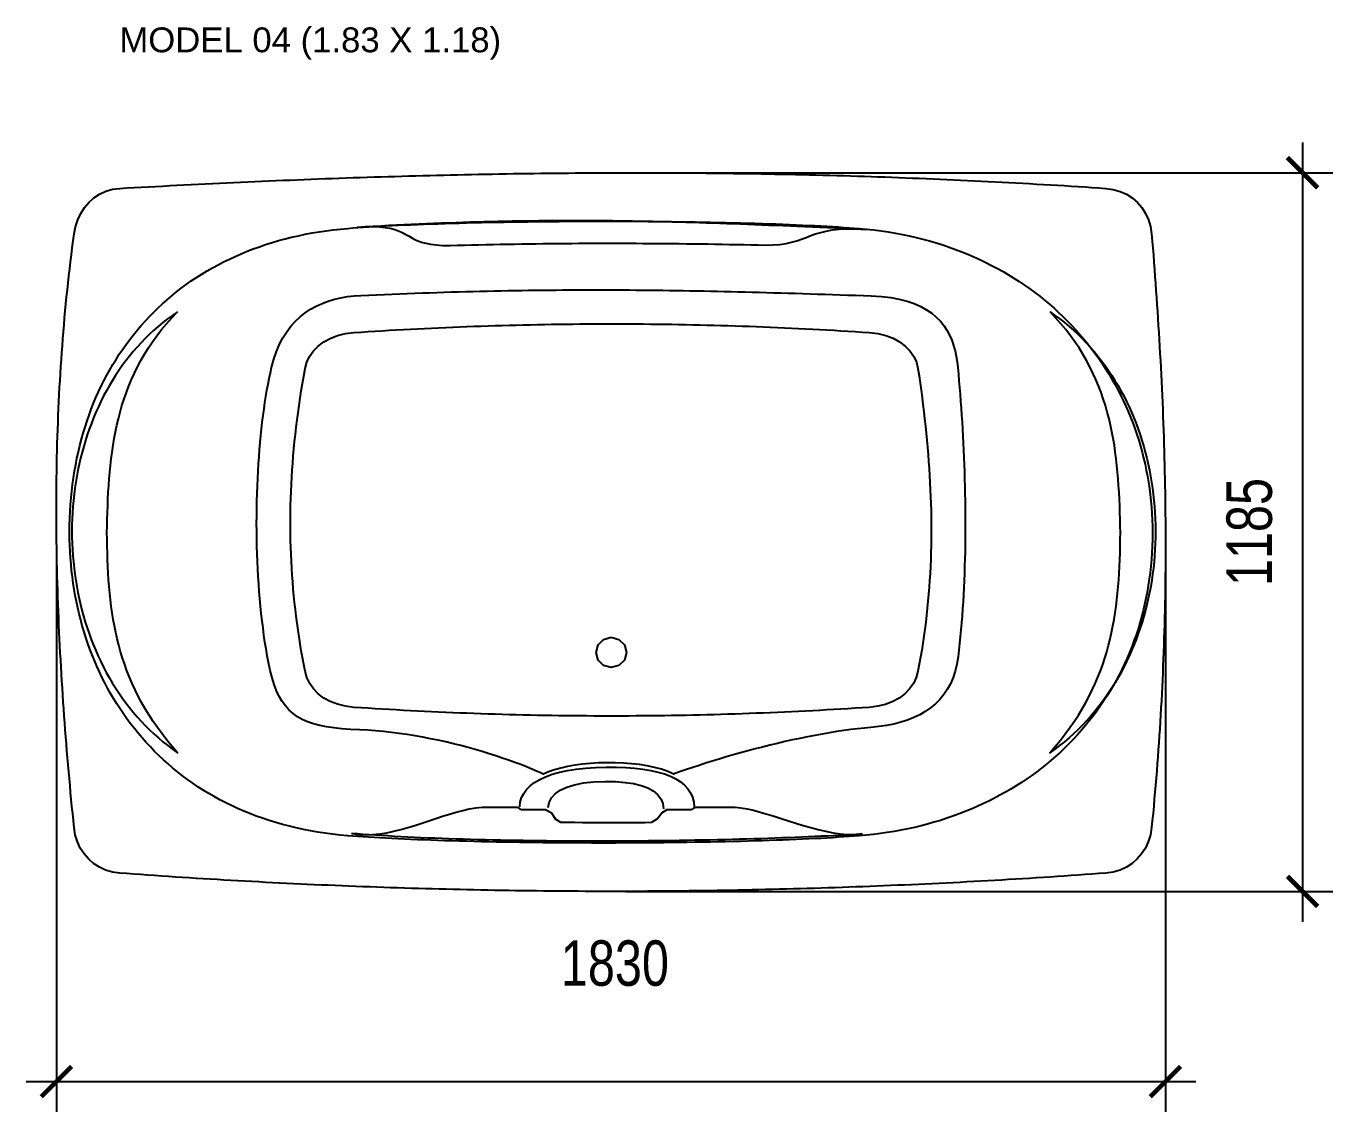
# Model space of a CAD drawing. Header units: millimetres. Extents: x 2134 to 13747, y 1479 to 10829.
# Drawn here: x 6599 to 8756, y 9019 to 10811 of the extents above; entities that cross this region are included whole.
import ezdxf
from ezdxf.enums import TextEntityAlignment as Align

# ---------------------------------------------------------------- set-up
doc = ezdxf.new("R2010")
doc.units = ezdxf.units.MM
doc.layers.add('dim', color=4, linetype='Continuous', lineweight=18)
doc.layers.add('dwgmodels.com', color=250, linetype='Continuous')
doc.layers.add('Text', color=3, linetype='Continuous', plot=False)
doc.styles.add('KOTE', font='romrust.shx', dxfattribs={"width": 0.8})
doc.styles.add('SN0', font='Arial')
doc.dimstyles.new('cad-block.com 50', dxfattribs={"dimscale": 50, "dimtxt": 1.5, "dimasz": 1, "dimexe": 1, "dimexo": 1, "dimgap": 1, "dimtad": 1, "dimdec": 0, "dimzin": 1, "dimdsep": 46, "dimtxsty": 'KOTE', "dimblk": 'ARCHTICK', "dimcen": 0, "dimdle": 1, "dimclrd": 4, "dimclre": 4, "dimclrt": 7, "dimadec": 0, "dimazin": 0, "dimtfac": 0.666667, "dimtdec": 0, "dimtix": 1, "dimtmove": 2, "dimatfit": 0, "dimfxl": 1, "dimtvp": 1, "dimtolj": 1, "dimarcsym": 0})

# ---------------------------------------------------------------- blocks, each defined once
blk = doc.blocks.new('Modelo 04')
at = {"color": 0}
for points in [[(-3.1806, 4.569), (-3.1341, 4.5716), (-3.0877, 4.5742), (-3.0413, 4.5768), (-2.9949, 4.5793), (-2.9486, 4.5818), (-2.9023, 4.5843), (-2.8561, 4.5867), (-2.8099, 4.5891), (-2.7637, 4.5915), (-2.7175, 4.5939), (-2.6714, 4.5962), (-2.6253, 4.5984), (-2.5793, 4.6007), (-2.5333, 4.6029), (-2.4873, 4.6051), (-2.4414, 4.6072), (-2.3955, 4.6093), (-2.3496, 4.6114), (-2.3038, 4.6135), (-2.2579, 4.6155), (-2.2122, 4.6175), (-2.1664, 4.6194), (-2.1207, 4.6213), (-2.075, 4.6232), (-2.0293, 4.625), (-1.9837, 4.6269), (-1.9381, 4.6286), (-1.8925, 4.6304), (-1.8469, 4.6321), (-1.8014, 4.6338), (-1.7559, 4.6354), (-1.7104, 4.637), (-1.665, 4.6386), (-1.6196, 4.6401), (-1.5742, 4.6416), (-1.5288, 4.643), (-1.4834, 4.6445), (-1.4381, 4.6459), (-1.3928, 4.6472), (-1.3475, 4.6485), (-1.3023, 4.6498), (-1.257, 4.6511), (-1.2118, 4.6523), (-1.1666, 4.6534), (-1.1215, 4.6546), (-1.0763, 4.6557), (-1.0312, 4.6567), (-0.9861, 4.6577), (-0.941, 4.6587), (-0.8959, 4.6597), (-0.8508, 4.6606), (-0.8058, 4.6615), (-0.7608, 4.6623), (-0.7158, 4.6631), (-0.6708, 4.6638), (-0.6258, 4.6646), (-0.5809, 4.6652), (-0.5359, 4.6659), (-0.491, 4.6665), (-0.4461, 4.6671), (-0.4012, 4.6676), (-0.3563, 4.6681), (-0.3115, 4.6685), (-0.2666, 4.6689), (-0.2218, 4.6693), (-0.1769, 4.6696), (-0.1321, 4.6699), (-0.0873, 4.6702), (-0.0425, 4.6704), (0.0023, 4.6706), (0.047, 4.6707), (0.0918, 4.6708), (0.1366, 4.6708), (0.1813, 4.6708), (0.2261, 4.6708), (0.2708, 4.6707), (0.3155, 4.6706), (0.3602, 4.6705), (0.4049, 4.6703), (0.4496, 4.67), (0.4943, 4.6697), (0.539, 4.6694), (0.5837, 4.6691), (0.6284, 4.6687), (0.6731, 4.6682), (0.7177, 4.6677), (0.7624, 4.6672), (0.8071, 4.6666), (0.8517, 4.666), (0.8964, 4.6653), (0.9411, 4.6646), (0.9857, 4.6639), (1.0304, 4.6631), (1.075, 4.6623), (1.1197, 4.6614), (1.1643, 4.6605), (1.209, 4.6595), (1.2536, 4.6585), (1.2983, 4.6575), (1.343, 4.6564), (1.3876, 4.6552), (1.4323, 4.6541), (1.477, 4.6528), (1.5216, 4.6516), (1.5663, 4.6502), (1.611, 4.6489), (1.6557, 4.6475), (1.7004, 4.646), (1.745, 4.6445), (1.7897, 4.643), (1.8345, 4.6414), (1.8792, 4.6398), (1.9239, 4.6381), (1.9686, 4.6364), (2.0134, 4.6346), (2.0581, 4.6328), (2.1029, 4.6309), (2.1476, 4.629), (2.1924, 4.6271), (2.2372, 4.6251), (2.282, 4.623), (2.3268, 4.6209), (2.3716, 4.6188), (2.4164, 4.6166), (2.4612, 4.6144), (2.5061, 4.6121), (2.551, 4.6097), (2.5958, 4.6074), (2.6407, 4.6049), (2.6856, 4.6025), (2.7305, 4.5999), (2.7755, 4.5974), (2.8204, 4.5948), (2.8654, 4.5921), (2.9104, 4.5894), (2.9554, 4.5866), (3.0004, 4.5838), (3.0454, 4.5809), (3.0905, 4.578), (3.1355, 4.5751), (3.1806, 4.572), (3.2257, 4.569), (3.2257, 4.569), (3.2733, 4.5624), (3.3179, 4.5495), (3.3592, 4.5308), (3.3969, 4.5067), (3.4304, 4.4776), (3.4594, 4.444), (3.4835, 4.4062), (3.5024, 4.3648), (3.5157, 4.3202), (3.5229, 4.2727), (3.5267, 4.2266), (3.5304, 4.1806), (3.5341, 4.1346), (3.5377, 4.0886), (3.5412, 4.0427), (3.5446, 3.9969), (3.548, 3.9511), (3.5513, 3.9053), (3.5545, 3.8596), (3.5576, 3.8139), (3.5606, 3.7683), (3.5636, 3.7227), (3.5665, 3.6771), (3.5693, 3.6316), (3.572, 3.5861), (3.5747, 3.5406), (3.5772, 3.4952), (3.5797, 3.4498), (3.5821, 3.4044), (3.5844, 3.3591), (3.5866, 3.3138), (3.5888, 3.2685), (3.5908, 3.2232), (3.5928, 3.178), (3.5947, 3.1328), (3.5965, 3.0876), (3.5982, 3.0424), (3.5998, 2.9973), (3.6013, 2.9521), (3.6027, 2.907), (3.6041, 2.8619), (3.6053, 2.8168), (3.6065, 2.7718), (3.6075, 2.7267), (3.6085, 2.6816), (3.6094, 2.6366), (3.6101, 2.5916), (3.6108, 2.5465), (3.6114, 2.5015), (3.6119, 2.4565), (3.6123, 2.4115), (3.6126, 2.3664), (3.6128, 2.3214), (3.6129, 2.2764), (3.6128, 2.2314), (3.6127, 2.1864), (3.6125, 2.1414), (3.6122, 2.0963), (3.6118, 2.0513), (3.6113, 2.0062), (3.6107, 1.9612), (3.6099, 1.9161), (3.6091, 1.8711), (3.6082, 1.826), (3.6071, 1.7809), (3.606, 1.7357), (3.6047, 1.6906), (3.6033, 1.6455), (3.6018, 1.6003), (3.6002, 1.5551), (3.5985, 1.5099), (3.5967, 1.4646), (3.5948, 1.4194), (3.5928, 1.3741), (3.5906, 1.3288), (3.5884, 1.2835), (3.586, 1.2381), (3.5835, 1.1927), (3.5809, 1.1473), (3.5782, 1.1018), (3.5753, 1.0563), (3.5724, 1.0108), (3.5693, 0.9652), (3.5661, 0.9196), (3.5628, 0.874), (3.5593, 0.8283), (3.5558, 0.7826), (3.5521, 0.7368), (3.5483, 0.691), (3.5444, 0.6451), (3.5403, 0.5992), (3.5362, 0.5533), (3.5319, 0.5073), (3.5274, 0.4613), (3.5229, 0.4152), (3.5229, 0.4152), (3.515, 0.3678), (3.5014, 0.3232), (3.4823, 0.2819), (3.4582, 0.2443), (3.4293, 0.2107), (3.3961, 0.1817), (3.3587, 0.1576), (3.3176, 0.1388), (3.2732, 0.1258), (3.2257, 0.1189), (3.1806, 0.1156), (3.1355, 0.1123), (3.0904, 0.1091), (3.0453, 0.1059), (3.0001, 0.1027), (2.955, 0.0996), (2.9099, 0.0966), (2.8648, 0.0936), (2.8197, 0.0907), (2.7746, 0.0878), (2.7295, 0.0849), (2.6843, 0.0821), (2.6392, 0.0793), (2.5941, 0.0766), (2.549, 0.074), (2.5039, 0.0713), (2.4588, 0.0688), (2.4137, 0.0662), (2.3685, 0.0638), (2.3234, 0.0613), (2.2783, 0.059), (2.2332, 0.0566), (2.1881, 0.0543), (2.143, 0.0521), (2.0978, 0.0499), (2.0527, 0.0478), (2.0076, 0.0457), (1.9625, 0.0436), (1.9174, 0.0416), (1.8723, 0.0396), (1.8272, 0.0377), (1.782, 0.0359), (1.7369, 0.034), (1.6918, 0.0323), (1.6467, 0.0306), (1.6016, 0.0289), (1.5565, 0.0273), (1.5114, 0.0257), (1.4662, 0.0241), (1.4211, 0.0227), (1.376, 0.0212), (1.3309, 0.0198), (1.2858, 0.0185), (1.2407, 0.0172), (1.1955, 0.0159), (1.1504, 0.0147), (1.1053, 0.0136), (1.0602, 0.0125), (1.0151, 0.0114), (0.97, 0.0104), (0.9249, 0.0094), (0.8797, 0.0085), (0.8346, 0.0076), (0.7895, 0.0068), (0.7444, 0.006), (0.6993, 0.0053), (0.6542, 0.0046), (0.6091, 0.004), (0.5639, 0.0034), (0.5188, 0.0028), (0.4737, 0.0023), (0.4286, 0.0019), (0.3835, 0.0015), (0.3384, 0.0011), (0.2932, 0.0008), (0.2481, 0.0006), (0.203, 0.0004), (0.1579, 0.0002), (0.1128, 0.0001), (0.0677, 0), (0.0226, 0), (-0.0226, 0), (-0.0677, 0.0001), (-0.1128, 0.0002), (-0.1579, 0.0004), (-0.203, 0.0006), (-0.2481, 0.0008), (-0.2932, 0.0011), (-0.3384, 0.0015), (-0.3835, 0.0019), (-0.4286, 0.0023), (-0.4737, 0.0028), (-0.5188, 0.0034), (-0.5639, 0.004), (-0.6091, 0.0046), (-0.6542, 0.0053), (-0.6993, 0.006), (-0.7444, 0.0068), (-0.7895, 0.0076), (-0.8346, 0.0085), (-0.8797, 0.0094), (-0.9249, 0.0104), (-0.97, 0.0114), (-1.0151, 0.0125), (-1.0602, 0.0136), (-1.1053, 0.0147), (-1.1504, 0.0159), (-1.1955, 0.0172), (-1.2407, 0.0185), (-1.2858, 0.0198), (-1.3309, 0.0212), (-1.376, 0.0227), (-1.4211, 0.0241), (-1.4662, 0.0257), (-1.5114, 0.0273), (-1.5565, 0.0289), (-1.6016, 0.0306), (-1.6467, 0.0323), (-1.6918, 0.034), (-1.7369, 0.0359), (-1.782, 0.0377), (-1.8272, 0.0396), (-1.8723, 0.0416), (-1.9174, 0.0436), (-1.9625, 0.0457), (-2.0076, 0.0478), (-2.0527, 0.0499), (-2.0978, 0.0521), (-2.143, 0.0543), (-2.1881, 0.0566), (-2.2332, 0.059), (-2.2783, 0.0613), (-2.3234, 0.0638), (-2.3685, 0.0662), (-2.4137, 0.0688), (-2.4588, 0.0713), (-2.5039, 0.074), (-2.549, 0.0766), (-2.5941, 0.0793), (-2.6392, 0.0821), (-2.6843, 0.0849), (-2.7295, 0.0878), (-2.7746, 0.0907), (-2.8197, 0.0936), (-2.8648, 0.0966), (-2.9099, 0.0996), (-2.955, 0.1027), (-3.0001, 0.1059), (-3.0453, 0.1091), (-3.0904, 0.1123), (-3.1355, 0.1156), (-3.1806, 0.1189), (-3.1806, 0.1189), (-3.2281, 0.1258), (-3.2725, 0.1388), (-3.3135, 0.1576), (-3.3509, 0.1817), (-3.3841, 0.2108), (-3.413, 0.2443), (-3.4371, 0.2819), (-3.4562, 0.3232), (-3.4698, 0.3678), (-3.4778, 0.4152), (-3.4823, 0.4606), (-3.4868, 0.5059), (-3.4913, 0.5513), (-3.4956, 0.5967), (-3.4999, 0.6421), (-3.5041, 0.6875), (-3.5082, 0.7329), (-3.5122, 0.7782), (-3.5162, 0.8236), (-3.52, 0.869), (-3.5238, 0.9144), (-3.5275, 0.9598), (-3.5311, 1.0051), (-3.5346, 1.0505), (-3.5381, 1.0959), (-3.5414, 1.1413), (-3.5446, 1.1867), (-3.5478, 1.2321), (-3.5508, 1.2774), (-3.5538, 1.3228), (-3.5567, 1.3682), (-3.5594, 1.4136), (-3.5621, 1.459), (-3.5646, 1.5044), (-3.5671, 1.5497), (-3.5694, 1.5951), (-3.5717, 1.6405), (-3.5738, 1.6859), (-3.5759, 1.7313), (-3.5778, 1.7767), (-3.5796, 1.822), (-3.5813, 1.8674), (-3.5829, 1.9128), (-3.5843, 1.9582), (-3.5857, 2.0036), (-3.5869, 2.049), (-3.5881, 2.0943), (-3.5891, 2.1397), (-3.5899, 2.1851), (-3.5907, 2.2305), (-3.5913, 2.2759), (-3.5918, 2.3212), (-3.5922, 2.3666), (-3.5925, 2.412), (-3.5926, 2.4574), (-3.5926, 2.5028), (-3.5925, 2.5482), (-3.5922, 2.5935), (-3.5918, 2.6389), (-3.5913, 2.6843), (-3.5906, 2.7297), (-3.5898, 2.7751), (-3.5889, 2.8205), (-3.5878, 2.8658), (-3.5866, 2.9112), (-3.5852, 2.9566), (-3.5837, 3.002), (-3.582, 3.0474), (-3.5802, 3.0928), (-3.5783, 3.1381), (-3.5762, 3.1835), (-3.5739, 3.2289), (-3.5715, 3.2743), (-3.569, 3.3197), (-3.5662, 3.365), (-3.5634, 3.4104), (-3.5604, 3.4558), (-3.5572, 3.5012), (-3.5538, 3.5466), (-3.5503, 3.592), (-3.5467, 3.6373), (-3.5429, 3.6827), (-3.5389, 3.7281), (-3.5347, 3.7735), (-3.5304, 3.8189), (-3.5259, 3.8643), (-3.5213, 3.9096), (-3.5164, 3.955), (-3.5114, 4.0004), (-3.5063, 4.0458), (-3.5009, 4.0912), (-3.4954, 4.1366), (-3.4897, 4.1819), (-3.4838, 4.2273), (-3.4778, 4.2727), (-3.4778, 4.2727), (-3.4685, 4.32), (-3.4541, 4.3647), (-3.4348, 4.4062), (-3.4107, 4.4441), (-3.3822, 4.478), (-3.3494, 4.5072), (-3.3126, 4.5314), (-3.2721, 4.5501), (-3.228, 4.5628), (-3.1806, 4.569)], [(-1.6988, 4.309), (-1.6666, 4.3116), (-1.6333, 4.314), (-1.599, 4.3164), (-1.5636, 4.3188), (-1.5272, 4.321), (-1.4897, 4.3232), (-1.4514, 4.3253), (-1.4121, 4.3273), (-1.3719, 4.3293), (-1.3309, 4.3312), (-1.289, 4.333), (-1.2464, 4.3348), (-1.2029, 4.3365), (-1.1588, 4.3381), (-1.1139, 4.3396), (-1.0684, 4.3411), (-1.0222, 4.3425), (-0.9754, 4.3438), (-0.928, 4.3451), (-0.8801, 4.3463), (-0.8316, 4.3474), (-0.7827, 4.3484), (-0.7334, 4.3494), (-0.6836, 4.3503), (-0.6334, 4.3511), (-0.5828, 4.3519), (-0.532, 4.3526), (-0.4808, 4.3532), (-0.4293, 4.3538), (-0.3777, 4.3542), (-0.3258, 4.3546), (-0.2737, 4.355), (-0.2216, 4.3552), (-0.1693, 4.3554), (-0.1169, 4.3556), (-0.0645, 4.3556), (-0.012, 4.3556), (0.0404, 4.3555), (0.0928, 4.3554), (0.1451, 4.3551), (0.1973, 4.3549), (0.2493, 4.3545), (0.3012, 4.354), (0.3529, 4.3535), (0.4043, 4.353), (0.4555, 4.3523), (0.5064, 4.3516), (0.5569, 4.3508), (0.6071, 4.3499), (0.6569, 4.349), (0.7063, 4.348), (0.7552, 4.347), (0.8036, 4.3458), (0.8515, 4.3446), (0.8989, 4.3433), (0.9457, 4.342), (0.9919, 4.3406), (1.0374, 4.3391), (1.0823, 4.3375), (1.1265, 4.3359), (1.1699, 4.3342), (1.2125, 4.3324), (1.2544, 4.3306), (1.2954, 4.3287), (1.3356, 4.3267), (1.3749, 4.3246), (1.4133, 4.3225), (1.4507, 4.3203), (1.4871, 4.3181), (1.5225, 4.3157), (1.5569, 4.3133), (1.5901, 4.3109), (1.6223, 4.3083), (1.6223, 4.3083), (1.6705, 4.304), (1.7182, 4.2987), (1.7653, 4.2926), (1.8119, 4.2857), (1.858, 4.278), (1.9036, 4.2694), (1.9486, 4.26), (1.9931, 4.2498), (2.0371, 4.2388), (2.0805, 4.227), (2.1234, 4.2145), (2.1657, 4.2011), (2.2075, 4.1871), (2.2486, 4.1723), (2.2893, 4.1567), (2.3293, 4.1404), (2.3688, 4.1235), (2.4077, 4.1058), (2.446, 4.0874), (2.4837, 4.0683), (2.5209, 4.0486), (2.5574, 4.0281), (2.5933, 4.0071), (2.6287, 3.9854), (2.6634, 3.963), (2.6975, 3.94), (2.731, 3.9164), (2.7638, 3.8922), (2.7961, 3.8674), (2.8277, 3.842), (2.8587, 3.8161), (2.889, 3.7895), (2.9187, 3.7624), (2.9477, 3.7348), (2.9761, 3.7066), (3.0038, 3.6779), (3.0309, 3.6487), (3.0573, 3.6189), (3.083, 3.5887), (3.1081, 3.558), (3.1325, 3.5267), (3.1562, 3.4951), (3.1792, 3.4629), (3.2015, 3.4303), (3.2231, 3.3973), (3.244, 3.3638), (3.2642, 3.3299), (3.2838, 3.2956), (3.3026, 3.2609), (3.3206, 3.2258), (3.338, 3.1903), (3.3546, 3.1545), (3.3705, 3.1183), (3.3857, 3.0817), (3.4001, 3.0448), (3.4138, 3.0075), (3.4268, 2.97), (3.439, 2.9321), (3.4504, 2.8939), (3.4611, 2.8554), (3.471, 2.8167), (3.4801, 2.7776), (3.4885, 2.7383), (3.4961, 2.6987), (3.5029, 2.6589), (3.5089, 2.6189), (3.5142, 2.5786), (3.5186, 2.5381), (3.5223, 2.4974), (3.5251, 2.4565), (3.5271, 2.4154), (3.5284, 2.3742), (3.5288, 2.3327), (3.5288, 2.3327), (3.5283, 2.2883), (3.527, 2.2443), (3.5249, 2.2005), (3.5219, 2.1572), (3.518, 2.1141), (3.5133, 2.0715), (3.5078, 2.0292), (3.5015, 1.9872), (3.4943, 1.9457), (3.4863, 1.9045), (3.4775, 1.8637), (3.468, 1.8233), (3.4576, 1.7833), (3.4464, 1.7437), (3.4345, 1.7046), (3.4217, 1.6658), (3.4083, 1.6275), (3.394, 1.5896), (3.379, 1.5522), (3.3632, 1.5152), (3.3467, 1.4786), (3.3295, 1.4425), (3.3115, 1.4069), (3.2928, 1.3718), (3.2734, 1.3371), (3.2533, 1.3029), (3.2325, 1.2692), (3.211, 1.236), (3.1888, 1.2034), (3.1659, 1.1712), (3.1423, 1.1395), (3.118, 1.1084), (3.0931, 1.0778), (3.0675, 1.0477), (3.0413, 1.0182), (3.0144, 0.9892), (2.9869, 0.9608), (2.9587, 0.9329), (2.93, 0.9056), (2.9005, 0.8789), (2.8705, 0.8528), (2.8399, 0.8272), (2.8087, 0.8023), (2.7768, 0.7779), (2.7444, 0.7542), (2.7114, 0.731), (2.6778, 0.7085), (2.6437, 0.6866), (2.6089, 0.6653), (2.5737, 0.6447), (2.5378, 0.6247), (2.5014, 0.6054), (2.4645, 0.5867), (2.4271, 0.5687), (2.3891, 0.5514), (2.3506, 0.5347), (2.3116, 0.5188), (2.2721, 0.5035), (2.232, 0.4889), (2.1915, 0.475), (2.1505, 0.4618), (2.109, 0.4493), (2.0671, 0.4376), (2.0246, 0.4266), (1.9818, 0.4163), (1.9384, 0.4067), (1.8946, 0.3979), (1.8503, 0.3899), (1.8057, 0.3826), (1.7605, 0.3761), (1.715, 0.3703), (1.669, 0.3654), (1.6227, 0.3612), (1.6227, 0.3612), (1.5905, 0.3586), (1.5572, 0.3562), (1.5229, 0.3538), (1.4875, 0.3515), (1.451, 0.3492), (1.4136, 0.347), (1.3752, 0.3449), (1.336, 0.3429), (1.2958, 0.3409), (1.2547, 0.339), (1.2129, 0.3372), (1.1702, 0.3354), (1.1267, 0.3337), (1.0826, 0.3321), (1.0377, 0.3306), (0.9921, 0.3291), (0.9459, 0.3277), (0.8991, 0.3264), (0.8518, 0.3251), (0.8038, 0.3239), (0.7554, 0.3228), (0.7064, 0.3218), (0.6571, 0.3208), (0.6072, 0.3199), (0.557, 0.3191), (0.5065, 0.3183), (0.4556, 0.3176), (0.4044, 0.317), (0.353, 0.3164), (0.3013, 0.316), (0.2494, 0.3155), (0.1973, 0.3152), (0.1451, 0.3149), (0.0928, 0.3147), (0.0404, 0.3146), (-0.012, 0.3145), (-0.0645, 0.3146), (-0.1169, 0.3146), (-0.1693, 0.3148), (-0.2216, 0.315), (-0.2738, 0.3153), (-0.3259, 0.3157), (-0.3778, 0.3161), (-0.4295, 0.3166), (-0.4809, 0.3172), (-0.5321, 0.3178), (-0.583, 0.3186), (-0.6336, 0.3193), (-0.6838, 0.3202), (-0.7336, 0.3211), (-0.783, 0.3221), (-0.8319, 0.3232), (-0.8804, 0.3243), (-0.9283, 0.3255), (-0.9757, 0.3268), (-1.0225, 0.3282), (-1.0687, 0.3296), (-1.1142, 0.3311), (-1.1591, 0.3326), (-1.2033, 0.3343), (-1.2467, 0.336), (-1.2894, 0.3377), (-1.3313, 0.3396), (-1.3723, 0.3415), (-1.4125, 0.3434), (-1.4518, 0.3455), (-1.4902, 0.3476), (-1.5276, 0.3498), (-1.564, 0.3521), (-1.5994, 0.3544), (-1.6338, 0.3568), (-1.667, 0.3593), (-1.6992, 0.3618), (-1.6992, 0.3618), (-1.7491, 0.3663), (-1.7983, 0.3718), (-1.8468, 0.3782), (-1.8946, 0.3855), (-1.9417, 0.3937), (-1.9882, 0.4028), (-2.034, 0.4127), (-2.0791, 0.4235), (-2.1235, 0.4352), (-2.1672, 0.4476), (-2.2103, 0.4609), (-2.2526, 0.475), (-2.2943, 0.49), (-2.3353, 0.5057), (-2.3756, 0.5221), (-2.4152, 0.5394), (-2.4541, 0.5574), (-2.4924, 0.5761), (-2.5299, 0.5956), (-2.5667, 0.6158), (-2.6029, 0.6367), (-2.6383, 0.6583), (-2.6731, 0.6806), (-2.7072, 0.7036), (-2.7405, 0.7272), (-2.7732, 0.7515), (-2.8051, 0.7764), (-2.8364, 0.802), (-2.867, 0.8281), (-2.8968, 0.8549), (-2.926, 0.8823), (-2.9545, 0.9102), (-2.9822, 0.9388), (-3.0093, 0.9679), (-3.0356, 0.9975), (-3.0613, 1.0277), (-3.0862, 1.0584), (-3.1104, 1.0896), (-3.1339, 1.1213), (-3.1567, 1.1535), (-3.1788, 1.1862), (-3.2002, 1.2193), (-3.2209, 1.2529), (-3.2408, 1.287), (-3.2601, 1.3215), (-3.2786, 1.3564), (-3.2964, 1.3917), (-3.3135, 1.4275), (-3.3299, 1.4636), (-3.3455, 1.5001), (-3.3605, 1.5369), (-3.3747, 1.5741), (-3.3882, 1.6117), (-3.401, 1.6496), (-3.413, 1.6878), (-3.4243, 1.7263), (-3.4349, 1.7651), (-3.4448, 1.8042), (-3.454, 1.8436), (-3.4624, 1.8832), (-3.4701, 1.9231), (-3.477, 1.9632), (-3.4833, 2.0036), (-3.4888, 2.0442), (-3.4936, 2.0849), (-3.4976, 2.1259), (-3.5009, 2.1671), (-3.5035, 2.2084), (-3.5053, 2.2499), (-3.5064, 2.2915), (-3.5068, 2.3333), (-3.5068, 2.3333), (-3.5064, 2.3789), (-3.5052, 2.4242), (-3.5032, 2.4692), (-3.5004, 2.5138), (-3.4968, 2.558), (-3.4925, 2.6018), (-3.4873, 2.6453), (-3.4814, 2.6884), (-3.4747, 2.731), (-3.4673, 2.7733), (-3.459, 2.8152), (-3.45, 2.8566), (-3.4403, 2.8976), (-3.4298, 2.9382), (-3.4185, 2.9784), (-3.4065, 3.0181), (-3.3937, 3.0573), (-3.3802, 3.0961), (-3.366, 3.1345), (-3.351, 3.1723), (-3.3353, 3.2097), (-3.3189, 3.2466), (-3.3018, 3.283), (-3.2839, 3.3189), (-3.2653, 3.3542), (-3.246, 3.3891), (-3.226, 3.4234), (-3.2053, 3.4572), (-3.1839, 3.4905), (-3.1617, 3.5232), (-3.1389, 3.5554), (-3.1154, 3.587), (-3.0913, 3.6181), (-3.0664, 3.6486), (-3.0408, 3.6785), (-3.0146, 3.7078), (-2.9877, 3.7365), (-2.9601, 3.7646), (-2.9319, 3.7921), (-2.903, 3.819), (-2.8735, 3.8453), (-2.8433, 3.8709), (-2.8124, 3.8959), (-2.7809, 3.9203), (-2.7487, 3.944), (-2.716, 3.9671), (-2.6825, 3.9895), (-2.6485, 4.0112), (-2.6138, 4.0322), (-2.5785, 4.0526), (-2.5425, 4.0722), (-2.506, 4.0912), (-2.4688, 4.1095), (-2.431, 4.127), (-2.3927, 4.1438), (-2.3537, 4.1599), (-2.3141, 4.1753), (-2.2739, 4.1899), (-2.2331, 4.2037), (-2.1917, 4.2168), (-2.1498, 4.2292), (-2.1072, 4.2408), (-2.0641, 4.2515), (-2.0204, 4.2616), (-1.9762, 4.2708), (-1.9313, 4.2792), (-1.8859, 4.2868), (-1.84, 4.2936), (-1.7935, 4.2996), (-1.7464, 4.3047), (-1.6988, 4.309), (-1.6988, 4.309)], [(-1.6376, 4.3156), (-1.5826, 4.3192), (-1.5347, 4.3202), (-1.4932, 4.3189), (-1.4574, 4.3157), (-1.4265, 4.3106), (-1.3997, 4.3041), (-1.3763, 4.2963), (-1.3555, 4.2875), (-1.3366, 4.2779), (-1.3188, 4.2679), (-1.3013, 4.2577), (-1.2835, 4.2475), (-1.2645, 4.2376), (-1.2435, 4.2282), (-1.2199, 4.2196), (-1.1928, 4.2122), (-1.1615, 4.206), (-1.1253, 4.2014), (-1.0833, 4.1986), (-1.0349, 4.198), (-0.9884, 4.1993), (-0.9419, 4.2005), (-0.8954, 4.2017), (-0.8489, 4.2028), (-0.8024, 4.2038), (-0.7559, 4.2048), (-0.7094, 4.2057), (-0.6629, 4.2066), (-0.6165, 4.2074), (-0.57, 4.2081), (-0.5235, 4.2088), (-0.477, 4.2094), (-0.4305, 4.21), (-0.384, 4.2105), (-0.3375, 4.2109), (-0.291, 4.2113), (-0.2445, 4.2116), (-0.198, 4.2119), (-0.1515, 4.2121), (-0.105, 4.2122), (-0.0585, 4.2123), (-0.012, 4.2124), (0.0345, 4.2123), (0.081, 4.2123), (0.1275, 4.2122), (0.174, 4.212), (0.2205, 4.2118), (0.267, 4.2115), (0.3135, 4.2112), (0.36, 4.2108), (0.4065, 4.2104), (0.453, 4.2099), (0.4995, 4.2094), (0.546, 4.2088), (0.5925, 4.2082), (0.639, 4.2075), (0.6855, 4.2068), (0.732, 4.2061), (0.7785, 4.2053), (0.825, 4.2044), (0.8715, 4.2035), (0.918, 4.2026), (0.9645, 4.2017), (1.011, 4.2006), (1.011, 4.2006), (1.0622, 4.2015), (1.1074, 4.2052), (1.1477, 4.2112), (1.1839, 4.2193), (1.2172, 4.2288), (1.2485, 4.2393), (1.2787, 4.2504), (1.3089, 4.2617), (1.34, 4.2726), (1.373, 4.2827), (1.409, 4.2915), (1.4488, 4.2987), (1.4934, 4.3037), (1.544, 4.3061), (1.6013, 4.3054), (1.6665, 4.3011), (1.6156, 4.3035), (1.5651, 4.3058), (1.5151, 4.3081), (1.4654, 4.3103), (1.4162, 4.3125), (1.3674, 4.3147), (1.319, 4.3169), (1.2709, 4.319), (1.2232, 4.321), (1.1758, 4.323), (1.1288, 4.325), (1.0821, 4.327), (1.0357, 4.3288), (0.9896, 4.3307), (0.9437, 4.3325), (0.8982, 4.3342), (0.8528, 4.3359), (0.8077, 4.3376), (0.7629, 4.3392), (0.7182, 4.3407), (0.6738, 4.3422), (0.6295, 4.3436), (0.5854, 4.345), (0.5415, 4.3463), (0.4977, 4.3476), (0.4541, 4.3487), (0.4105, 4.3499), (0.3671, 4.3509), (0.3238, 4.3519), (0.2805, 4.3529), (0.2373, 4.3537), (0.1942, 4.3545), (0.1511, 4.3553), (0.1081, 4.3559), (0.065, 4.3565), (0.022, 4.357), (-0.0211, 4.3575), (-0.0642, 4.3578), (-0.1073, 4.3581), (-0.1505, 4.3583), (-0.1937, 4.3584), (-0.237, 4.3585), (-0.2804, 4.3584), (-0.3239, 4.3583), (-0.3675, 4.3581), (-0.4113, 4.3578), (-0.4552, 4.3574), (-0.4992, 4.3569), (-0.5435, 4.3564), (-0.5879, 4.3557), (-0.6325, 4.355), (-0.6773, 4.3541), (-0.7223, 4.3532), (-0.7676, 4.3521), (-0.8131, 4.351), (-0.8589, 4.3498), (-0.9049, 4.3485), (-0.9513, 4.347), (-0.9979, 4.3455), (-1.0448, 4.3439), (-1.0921, 4.3421), (-1.1398, 4.3403), (-1.1877, 4.3383), (-1.2361, 4.3362), (-1.2848, 4.3341), (-1.3339, 4.3318), (-1.3834, 4.3294), (-1.4334, 4.3269), (-1.4838, 4.3242), (-1.5346, 4.3215), (-1.5859, 4.3186), (-1.6376, 4.3156), (-1.6376, 4.3156)], [(-1.6138, 3.8737), (-1.5627, 3.876), (-1.512, 3.8781), (-1.4618, 3.8802), (-1.4119, 3.8822), (-1.3624, 3.8842), (-1.3134, 3.886), (-1.2646, 3.8878), (-1.2163, 3.8895), (-1.1682, 3.8911), (-1.1206, 3.8927), (-1.0732, 3.8942), (-1.0261, 3.8956), (-0.9793, 3.8969), (-0.9328, 3.8982), (-0.8866, 3.8994), (-0.8407, 3.9005), (-0.7949, 3.9016), (-0.7494, 3.9025), (-0.7042, 3.9035), (-0.6591, 3.9043), (-0.6143, 3.9051), (-0.5696, 3.9058), (-0.5251, 3.9065), (-0.4807, 3.907), (-0.4365, 3.9076), (-0.3925, 3.908), (-0.3485, 3.9084), (-0.3047, 3.9087), (-0.2609, 3.909), (-0.2173, 3.9092), (-0.1737, 3.9093), (-0.1302, 3.9094), (-0.0867, 3.9095), (-0.0433, 3.9094), (0.0001, 3.9093), (0.0435, 3.9092), (0.0869, 3.909), (0.1303, 3.9087), (0.1738, 3.9084), (0.2172, 3.908), (0.2608, 3.9076), (0.3043, 3.9071), (0.348, 3.9065), (0.3917, 3.906), (0.4356, 3.9053), (0.4795, 3.9046), (0.5236, 3.9039), (0.5678, 3.9031), (0.6122, 3.9022), (0.6567, 3.9013), (0.7014, 3.9004), (0.7463, 3.8994), (0.7913, 3.8984), (0.8366, 3.8973), (0.8821, 3.8962), (0.9278, 3.895), (0.9738, 3.8938), (1.0201, 3.8925), (1.0666, 3.8912), (1.1134, 3.8899), (1.1604, 3.8885), (1.2078, 3.887), (1.2555, 3.8856), (1.3036, 3.884), (1.352, 3.8825), (1.4007, 3.8809), (1.4498, 3.8793), (1.4993, 3.8776), (1.5492, 3.8759), (1.5995, 3.8742), (1.6502, 3.8724), (1.7013, 3.8706), (1.7013, 3.8706), (1.7673, 3.8665), (1.8281, 3.8592), (1.8838, 3.8489), (1.9347, 3.8357), (1.981, 3.8199), (2.0228, 3.8015), (2.0605, 3.7807), (2.0942, 3.7577), (2.1241, 3.7326), (2.1505, 3.7057), (2.1735, 3.677), (2.1934, 3.6467), (2.2105, 3.6151), (2.2248, 3.5822), (2.2367, 3.5482), (2.2463, 3.5133), (2.2539, 3.4776), (2.2596, 3.4413), (2.2638, 3.4046), (2.2677, 3.3617), (2.2714, 3.3183), (2.2751, 3.2746), (2.2786, 3.2305), (2.2819, 3.186), (2.2851, 3.1412), (2.2882, 3.0961), (2.291, 3.0507), (2.2938, 3.005), (2.2963, 2.9591), (2.2987, 2.9129), (2.3009, 2.8666), (2.303, 2.82), (2.3048, 2.7733), (2.3065, 2.7265), (2.3079, 2.6795), (2.3092, 2.6324), (2.3102, 2.5853), (2.3111, 2.538), (2.3117, 2.4908), (2.3121, 2.4435), (2.3122, 2.3962), (2.3122, 2.3489), (2.3119, 2.3017), (2.3113, 2.2545), (2.3105, 2.2074), (2.3095, 2.1604), (2.3082, 2.1136), (2.3066, 2.0669), (2.3048, 2.0203), (2.3027, 1.9739), (2.3004, 1.9278), (2.2977, 1.8818), (2.2948, 1.8361), (2.2915, 1.7907), (2.288, 1.7456), (2.2842, 1.7007), (2.28, 1.6562), (2.2756, 1.6121), (2.2708, 1.5683), (2.2657, 1.5249), (2.2657, 1.5249), (2.258, 1.4767), (2.2471, 1.4315), (2.233, 1.3892), (2.2158, 1.3497), (2.1956, 1.313), (2.1725, 1.279), (2.1466, 1.2477), (2.1179, 1.219), (2.0866, 1.1929), (2.0527, 1.1693), (2.0163, 1.1482), (1.9775, 1.1296), (1.9364, 1.1133), (1.8931, 1.0993), (1.8477, 1.0876), (1.8002, 1.0782), (1.7507, 1.0709), (1.6994, 1.0657), (1.6567, 1.0619), (1.6129, 1.0573), (1.5683, 1.0519), (1.5228, 1.0458), (1.4766, 1.0389), (1.4298, 1.0313), (1.3824, 1.023), (1.3345, 1.0142), (1.2863, 1.0047), (1.2378, 0.9948), (1.1891, 0.9843), (1.1404, 0.9734), (1.0917, 0.962), (1.043, 0.9502), (0.9946, 0.9381), (0.9464, 0.9257), (0.8987, 0.913), (0.8514, 0.9), (0.8046, 0.8869), (0.7586, 0.8736), (0.7133, 0.8601), (0.6688, 0.8466), (0.6253, 0.833), (0.5828, 0.8194), (0.5415, 0.8058), (0.5014, 0.7923), (0.4625, 0.7789), (0.4251, 0.7656), (0.4251, 0.7656), (0.4227, 0.7642), (0.4202, 0.7629), (0.4178, 0.7629), (0.3799, 0.7793), (0.3382, 0.7936), (0.2933, 0.8058), (0.2456, 0.8158), (0.1957, 0.8239), (0.144, 0.8299), (0.0911, 0.834), (0.0375, 0.8362), (-0.0164, 0.8365), (-0.07, 0.835), (-0.1228, 0.8317), (-0.1743, 0.8267), (-0.224, 0.8199), (-0.2714, 0.8115), (-0.316, 0.8014), (-0.3573, 0.7898), (-0.3947, 0.7766), (-0.4278, 0.7619), (-0.4309, 0.762), (-0.434, 0.764), (-0.4371, 0.7661), (-0.4694, 0.7804), (-0.5034, 0.7948), (-0.539, 0.8093), (-0.576, 0.8238), (-0.6146, 0.8383), (-0.6544, 0.8527), (-0.6956, 0.867), (-0.738, 0.8811), (-0.7815, 0.895), (-0.8261, 0.9087), (-0.8716, 0.922), (-0.9181, 0.9349), (-0.9654, 0.9475), (-1.0134, 0.9595), (-1.0622, 0.9711), (-1.1115, 0.982), (-1.1614, 0.9924), (-1.2117, 1.0021), (-1.2624, 1.011), (-1.3134, 1.0192), (-1.3646, 1.0266), (-1.4159, 1.0331), (-1.4674, 1.0387), (-1.5188, 1.0434), (-1.5702, 1.047), (-1.6214, 1.0495), (-1.6214, 1.0495), (-1.6815, 1.0525), (-1.7375, 1.0568), (-1.7895, 1.0624), (-1.8376, 1.0696), (-1.8821, 1.0786), (-1.9231, 1.0895), (-1.9607, 1.1025), (-1.9952, 1.1178), (-2.0267, 1.1356), (-2.0554, 1.156), (-2.0814, 1.1792), (-2.1049, 1.2054), (-2.1262, 1.2349), (-2.1453, 1.2676), (-2.1624, 1.3039), (-2.1778, 1.3439), (-2.1915, 1.3878), (-2.2038, 1.4357), (-2.2148, 1.4879), (-2.2148, 1.4879), (-2.2228, 1.5314), (-2.2304, 1.5756), (-2.2375, 1.6205), (-2.2441, 1.666), (-2.2503, 1.7121), (-2.2561, 1.7586), (-2.2614, 1.8057), (-2.2662, 1.8532), (-2.2706, 1.9011), (-2.2746, 1.9493), (-2.2782, 1.9978), (-2.2813, 2.0466), (-2.284, 2.0956), (-2.2863, 2.1447), (-2.2882, 2.194), (-2.2896, 2.2434), (-2.2907, 2.2927), (-2.2913, 2.3421), (-2.2916, 2.3914), (-2.2914, 2.4406), (-2.2908, 2.4897), (-2.2899, 2.5385), (-2.2886, 2.5871), (-2.2868, 2.6355), (-2.2848, 2.6835), (-2.2823, 2.7311), (-2.2794, 2.7783), (-2.2762, 2.825), (-2.2726, 2.8713), (-2.2687, 2.917), (-2.2644, 2.962), (-2.2597, 3.0065), (-2.2547, 3.0502), (-2.2494, 3.0933), (-2.2437, 3.1355), (-2.2376, 3.1769), (-2.2312, 3.2175), (-2.2245, 3.2571), (-2.2175, 3.2958), (-2.2101, 3.3334), (-2.2024, 3.3701), (-2.1944, 3.4056), (-2.1944, 3.4056), (-2.18, 3.4594), (-2.1628, 3.5093), (-2.143, 3.5555), (-2.1206, 3.5981), (-2.0959, 3.6372), (-2.0689, 3.6728), (-2.0397, 3.7052), (-2.0086, 3.7344), (-1.9755, 3.7605), (-1.9407, 3.7836), (-1.9043, 3.8038), (-1.8663, 3.8213), (-1.8269, 3.8361), (-1.7863, 3.8483), (-1.7446, 3.8581), (-1.7019, 3.8655), (-1.6582, 3.8707), (-1.6138, 3.8737)], [(-2.8065, 3.766), (-2.8387, 3.7438), (-2.8701, 3.7208), (-2.9007, 3.6969), (-2.9305, 3.6722), (-2.9596, 3.6468), (-2.9879, 3.6206), (-3.0155, 3.5936), (-3.0422, 3.5659), (-3.0682, 3.5376), (-3.0934, 3.5085), (-3.1179, 3.4788), (-3.1416, 3.4484), (-3.1645, 3.4174), (-3.1866, 3.3859), (-3.2079, 3.3537), (-3.2285, 3.321), (-3.2483, 3.2878), (-3.2674, 3.254), (-3.2856, 3.2197), (-3.3031, 3.185), (-3.3198, 3.1498), (-3.3358, 3.1142), (-3.351, 3.0781), (-3.3653, 3.0417), (-3.379, 3.0049), (-3.3918, 2.9677), (-3.4039, 2.9302), (-3.4152, 2.8924), (-3.4257, 2.8543), (-3.4354, 2.8159), (-3.4444, 2.7772), (-3.4526, 2.7384), (-3.46, 2.6993), (-3.4666, 2.66), (-3.4725, 2.6205), (-3.4776, 2.581), (-3.4819, 2.5412), (-3.4854, 2.5014), (-3.4882, 2.4615), (-3.4902, 2.4215), (-3.4914, 2.3814), (-3.4918, 2.3413), (-3.4914, 2.3012), (-3.4903, 2.2612), (-3.4884, 2.2211), (-3.4857, 2.1811), (-3.4822, 2.1412), (-3.478, 2.1014), (-3.473, 2.0617), (-3.4672, 2.0221), (-3.4606, 1.9827), (-3.4532, 1.9434), (-3.4451, 1.9044), (-3.4362, 1.8655), (-3.4265, 1.8269), (-3.416, 1.7886), (-3.4047, 1.7505), (-3.3927, 1.7127), (-3.3799, 1.6753), (-3.3663, 1.6382), (-3.3519, 1.6014), (-3.3367, 1.565), (-3.3208, 1.529), (-3.3041, 1.4934), (-3.2866, 1.4583), (-3.2683, 1.4236), (-3.2492, 1.3894), (-3.2294, 1.3557), (-3.2087, 1.3226), (-3.1873, 1.2899), (-3.1651, 1.2579), (-3.1421, 1.2264), (-3.1184, 1.1955), (-3.0938, 1.1652), (-3.0685, 1.1356), (-3.0424, 1.1066), (-3.0155, 1.0783), (-2.9878, 1.0508), (-2.9594, 1.0239), (-2.9301, 0.9978), (-2.9001, 0.9725), (-2.8693, 0.9479), (-2.8377, 0.9241), (-2.8053, 0.9012), (-2.8053, 0.9012), (-2.8407, 0.942), (-2.8743, 0.9827), (-2.906, 1.0235), (-2.9359, 1.0643), (-2.9641, 1.1051), (-2.9907, 1.146), (-3.0156, 1.1869), (-3.039, 1.2278), (-3.0608, 1.2688), (-3.0812, 1.3099), (-3.1001, 1.3511), (-3.1177, 1.3923), (-3.134, 1.4336), (-3.149, 1.475), (-3.1628, 1.5165), (-3.1755, 1.5581), (-3.187, 1.5998), (-3.1975, 1.6417), (-3.207, 1.6836), (-3.2155, 1.7258), (-3.2232, 1.768), (-3.23, 1.8104), (-3.2359, 1.853), (-3.2412, 1.8957), (-3.2457, 1.9386), (-3.2497, 1.9817), (-3.253, 2.0249), (-3.2558, 2.0684), (-3.258, 2.112), (-3.2599, 2.1559), (-3.2614, 2.1999), (-3.2625, 2.2442), (-3.2634, 2.2888), (-3.264, 2.3335), (-3.263, 2.3766), (-3.262, 2.4198), (-3.2607, 2.4632), (-3.2592, 2.5066), (-3.2574, 2.5502), (-3.2552, 2.5937), (-3.2525, 2.6374), (-3.2494, 2.681), (-3.2458, 2.7247), (-3.2415, 2.7684), (-3.2366, 2.812), (-3.2309, 2.8556), (-3.2245, 2.8991), (-3.2173, 2.9426), (-3.2091, 2.9859), (-3.2, 3.0291), (-3.1899, 3.0722), (-3.1787, 3.1152), (-3.1664, 3.1579), (-3.1529, 3.2005), (-3.1382, 3.2428), (-3.1221, 3.285), (-3.1047, 3.3268), (-3.0859, 3.3685), (-3.0656, 3.4098), (-3.0437, 3.4508), (-3.0203, 3.4915), (-2.9952, 3.5319), (-2.9683, 3.5719), (-2.9398, 3.6116), (-2.9093, 3.6508), (-2.877, 3.6897), (-2.8428, 3.7281), (-2.8065, 3.766)], [(2.8627, 3.766), (2.8948, 3.7438), (2.9262, 3.7208), (2.9568, 3.6969), (2.9867, 3.6722), (3.0158, 3.6468), (3.0441, 3.6206), (3.0716, 3.5936), (3.0984, 3.5659), (3.1244, 3.5376), (3.1496, 3.5085), (3.174, 3.4788), (3.1977, 3.4484), (3.2206, 3.4174), (3.2427, 3.3859), (3.2641, 3.3537), (3.2847, 3.321), (3.3045, 3.2878), (3.3235, 3.254), (3.3418, 3.2197), (3.3593, 3.185), (3.376, 3.1498), (3.3919, 3.1142), (3.4071, 3.0781), (3.4215, 3.0417), (3.4351, 3.0049), (3.448, 2.9677), (3.46, 2.9302), (3.4713, 2.8924), (3.4818, 2.8543), (3.4916, 2.8159), (3.5005, 2.7772), (3.5087, 2.7384), (3.5161, 2.6993), (3.5228, 2.66), (3.5286, 2.6205), (3.5337, 2.581), (3.538, 2.5412), (3.5416, 2.5014), (3.5443, 2.4615), (3.5463, 2.4215), (3.5475, 2.3814), (3.5479, 2.3413), (3.5476, 2.3012), (3.5464, 2.2612), (3.5445, 2.2211), (3.5418, 2.1811), (3.5384, 2.1412), (3.5341, 2.1014), (3.5291, 2.0617), (3.5233, 2.0221), (3.5167, 1.9827), (3.5094, 1.9434), (3.5012, 1.9044), (3.4923, 1.8655), (3.4826, 1.8269), (3.4721, 1.7886), (3.4609, 1.7505), (3.4488, 1.7127), (3.436, 1.6753), (3.4224, 1.6382), (3.408, 1.6014), (3.3929, 1.565), (3.3769, 1.529), (3.3602, 1.4934), (3.3427, 1.4583), (3.3244, 1.4236), (3.3054, 1.3894), (3.2855, 1.3557), (3.2649, 1.3226), (3.2435, 1.2899), (3.2213, 1.2579), (3.1983, 1.2264), (3.1745, 1.1955), (3.15, 1.1652), (3.1247, 1.1356), (3.0985, 1.1066), (3.0717, 1.0783), (3.044, 1.0508), (3.0155, 1.0239), (2.9863, 0.9978), (2.9562, 0.9725), (2.9254, 0.9479), (2.8938, 0.9241), (2.8615, 0.9012), (2.8615, 0.9012), (2.8969, 0.942), (2.9304, 0.9827), (2.9621, 1.0235), (2.9921, 1.0643), (3.0203, 1.1051), (3.0468, 1.146), (3.0717, 1.1869), (3.0951, 1.2278), (3.1169, 1.2688), (3.1373, 1.3099), (3.1563, 1.3511), (3.1738, 1.3923), (3.1901, 1.4336), (3.2051, 1.475), (3.219, 1.5165), (3.2316, 1.5581), (3.2432, 1.5998), (3.2536, 1.6417), (3.2631, 1.6836), (3.2717, 1.7258), (3.2793, 1.768), (3.2861, 1.8104), (3.2921, 1.853), (3.2973, 1.8957), (3.3019, 1.9386), (3.3058, 1.9817), (3.3091, 2.0249), (3.3119, 2.0684), (3.3142, 2.112), (3.316, 2.1559), (3.3175, 2.1999), (3.3187, 2.2442), (3.3195, 2.2888), (3.3201, 2.3335), (3.3192, 2.3766), (3.3181, 2.4198), (3.3168, 2.4632), (3.3153, 2.5066), (3.3135, 2.5502), (3.3113, 2.5937), (3.3087, 2.6374), (3.3056, 2.681), (3.3019, 2.7247), (3.2977, 2.7684), (3.2927, 2.812), (3.2871, 2.8556), (3.2807, 2.8991), (3.2734, 2.9426), (3.2653, 2.9859), (3.2562, 3.0291), (3.2461, 3.0722), (3.2349, 3.1152), (3.2226, 3.1579), (3.2091, 3.2005), (3.1943, 3.2428), (3.1783, 3.285), (3.1609, 3.3268), (3.142, 3.3685), (3.1217, 3.4098), (3.0999, 3.4508), (3.0764, 3.4915), (3.0513, 3.5319), (3.0245, 3.5719), (2.9959, 3.6116), (2.9655, 3.6508), (2.9332, 3.6897), (2.8989, 3.7281), (2.8627, 3.766)], [(-1.6593, 3.632), (-1.6135, 3.6351), (-1.5676, 3.6381), (-1.5218, 3.641), (-1.476, 3.6438), (-1.4301, 3.6465), (-1.3843, 3.6491), (-1.3384, 3.6517), (-1.2926, 3.6541), (-1.2467, 3.6565), (-1.2009, 3.6588), (-1.155, 3.661), (-1.1092, 3.6632), (-1.0633, 3.6652), (-1.0175, 3.6671), (-0.9716, 3.669), (-0.9258, 3.6708), (-0.8799, 3.6725), (-0.8341, 3.6741), (-0.7882, 3.6757), (-0.7424, 3.6771), (-0.6965, 3.6785), (-0.6507, 3.6797), (-0.6048, 3.6809), (-0.559, 3.682), (-0.5131, 3.6831), (-0.4673, 3.684), (-0.4214, 3.6848), (-0.3756, 3.6856), (-0.3297, 3.6863), (-0.2839, 3.6869), (-0.238, 3.6874), (-0.1922, 3.6878), (-0.1463, 3.6882), (-0.1005, 3.6884), (-0.0546, 3.6886), (-0.0088, 3.6887), (0.0371, 3.6887), (0.0829, 3.6886), (0.1288, 3.6884), (0.1746, 3.6882), (0.2205, 3.6878), (0.2663, 3.6874), (0.3122, 3.6869), (0.358, 3.6863), (0.4039, 3.6856), (0.4497, 3.6848), (0.4956, 3.684), (0.5414, 3.6831), (0.5873, 3.682), (0.6331, 3.6809), (0.6789, 3.6797), (0.7248, 3.6785), (0.7706, 3.6771), (0.8165, 3.6757), (0.8623, 3.6741), (0.9082, 3.6725), (0.954, 3.6708), (0.9999, 3.669), (1.0457, 3.6671), (1.0916, 3.6652), (1.1374, 3.6632), (1.1833, 3.661), (1.2291, 3.6588), (1.275, 3.6565), (1.3208, 3.6541), (1.3667, 3.6517), (1.4125, 3.6491), (1.4584, 3.6465), (1.5042, 3.6438), (1.5501, 3.641), (1.5959, 3.6381), (1.6418, 3.6351), (1.6876, 3.632), (1.6876, 3.632), (1.7436, 3.6251), (1.7955, 3.6125), (1.8428, 3.5945), (1.8851, 3.5716), (1.9219, 3.5442), (1.9527, 3.5126), (1.9771, 3.4774), (1.9947, 3.4389), (2.0049, 3.3975), (2.0119, 3.3505), (2.0186, 3.3036), (2.0251, 3.2568), (2.0313, 3.2102), (2.0372, 3.1636), (2.0428, 3.1172), (2.0482, 3.0708), (2.0533, 3.0246), (2.058, 2.9784), (2.0625, 2.9323), (2.0667, 2.8863), (2.0706, 2.8404), (2.0741, 2.7946), (2.0773, 2.7488), (2.0802, 2.703), (2.0828, 2.6574), (2.085, 2.6117), (2.0869, 2.5662), (2.0884, 2.5207), (2.0896, 2.4752), (2.0904, 2.4297), (2.0909, 2.3843), (2.0909, 2.339), (2.0906, 2.2936), (2.0899, 2.2483), (2.0888, 2.203), (2.0874, 2.1576), (2.0855, 2.1123), (2.0832, 2.067), (2.0805, 2.0217), (2.0773, 1.9764), (2.0738, 1.9311), (2.0698, 1.8858), (2.0654, 1.8404), (2.0605, 1.7951), (2.0552, 1.7497), (2.0494, 1.7042), (2.0432, 1.6588), (2.0365, 1.6133), (2.0293, 1.5677), (2.0217, 1.5221), (2.0136, 1.4765), (2.0049, 1.4308), (2.0049, 1.4308), (1.9933, 1.3895), (1.9749, 1.351), (1.9503, 1.3158), (1.9197, 1.2843), (1.8833, 1.2568), (1.8416, 1.2339), (1.7949, 1.2158), (1.7435, 1.2032), (1.6876, 1.1962), (1.6418, 1.1932), (1.5959, 1.1902), (1.5501, 1.1873), (1.5042, 1.1845), (1.4584, 1.1818), (1.4125, 1.1791), (1.3667, 1.1766), (1.3208, 1.1741), (1.275, 1.1717), (1.2291, 1.1694), (1.1833, 1.1672), (1.1374, 1.1651), (1.0916, 1.1631), (1.0457, 1.1611), (0.9999, 1.1592), (0.954, 1.1574), (0.9082, 1.1557), (0.8623, 1.1541), (0.8165, 1.1526), (0.7706, 1.1511), (0.7248, 1.1498), (0.6789, 1.1485), (0.6331, 1.1473), (0.5873, 1.1462), (0.5414, 1.1452), (0.4956, 1.1443), (0.4497, 1.1434), (0.4039, 1.1426), (0.358, 1.142), (0.3122, 1.1414), (0.2663, 1.1409), (0.2205, 1.1404), (0.1746, 1.1401), (0.1288, 1.1398), (0.0829, 1.1397), (0.0371, 1.1396), (-0.0088, 1.1396), (-0.0546, 1.1397), (-0.1005, 1.1398), (-0.1463, 1.1401), (-0.1922, 1.1404), (-0.238, 1.1409), (-0.2839, 1.1414), (-0.3297, 1.142), (-0.3756, 1.1426), (-0.4214, 1.1434), (-0.4673, 1.1443), (-0.5131, 1.1452), (-0.559, 1.1462), (-0.6048, 1.1473), (-0.6507, 1.1485), (-0.6965, 1.1498), (-0.7424, 1.1511), (-0.7882, 1.1526), (-0.8341, 1.1541), (-0.8799, 1.1557), (-0.9258, 1.1574), (-0.9716, 1.1592), (-1.0175, 1.1611), (-1.0633, 1.1631), (-1.1092, 1.1651), (-1.155, 1.1672), (-1.2009, 1.1694), (-1.2467, 1.1717), (-1.2926, 1.1741), (-1.3384, 1.1766), (-1.3843, 1.1791), (-1.4301, 1.1818), (-1.476, 1.1845), (-1.5218, 1.1873), (-1.5676, 1.1902), (-1.6135, 1.1932), (-1.6593, 1.1962), (-1.6593, 1.1962), (-1.7152, 1.2032), (-1.7666, 1.2159), (-1.8132, 1.2339), (-1.8548, 1.2569), (-1.8911, 1.2843), (-1.9217, 1.3159), (-1.9464, 1.3511), (-1.9648, 1.3895), (-1.9767, 1.4308), (-1.9767, 1.4308), (-1.9853, 1.4754), (-1.9936, 1.52), (-2.0014, 1.5646), (-2.0088, 1.6092), (-2.0158, 1.6538), (-2.0224, 1.6984), (-2.0286, 1.7431), (-2.0344, 1.7878), (-2.0397, 1.8324), (-2.0447, 1.8772), (-2.0492, 1.9219), (-2.0533, 1.9667), (-2.057, 2.0115), (-2.0603, 2.0564), (-2.0632, 2.1013), (-2.0657, 2.1463), (-2.0678, 2.1913), (-2.0694, 2.2364), (-2.0706, 2.2816), (-2.0715, 2.3268), (-2.0719, 2.3722), (-2.0719, 2.4176), (-2.0715, 2.4631), (-2.0706, 2.5086), (-2.0694, 2.5543), (-2.0678, 2.6001), (-2.0657, 2.6459), (-2.0632, 2.6919), (-2.0603, 2.738), (-2.057, 2.7842), (-2.0533, 2.8306), (-2.0492, 2.877), (-2.0447, 2.9236), (-2.0397, 2.9703), (-2.0344, 3.0172), (-2.0286, 3.0642), (-2.0224, 3.1113), (-2.0158, 3.1586), (-2.0088, 3.206), (-2.0014, 3.2536), (-1.9936, 3.3014), (-1.9853, 3.3494), (-1.9767, 3.3975), (-1.9767, 3.3975), (-1.9653, 3.4388), (-1.9472, 3.4773), (-1.9226, 3.5125), (-1.8919, 3.544), (-1.8554, 3.5715), (-1.8136, 3.5944), (-1.7668, 3.6124), (-1.7152, 3.6251), (-1.6593, 3.632)], [(0.0124, 1.6513), (0.062, 1.6379), (0.0973, 1.6025), (0.1108, 1.5529), (0.0973, 1.5033), (0.062, 1.468), (0.0124, 1.4545), (-0.0372, 1.468), (-0.0726, 1.5033), (-0.086, 1.5529), (-0.0726, 1.6025), (-0.0372, 1.6379), (0.0124, 1.6513)], [(-0.5826, 0.5501), (-0.5788, 0.5807), (-0.5701, 0.6096), (-0.5563, 0.6369), (-0.5377, 0.6624), (-0.5141, 0.6861), (-0.4857, 0.7079), (-0.4525, 0.7278), (-0.4146, 0.7456), (-0.372, 0.7614), (-0.3248, 0.7749), (-0.2729, 0.7863), (-0.2165, 0.7953), (-0.1556, 0.8019), (-0.0903, 0.8061), (-0.0205, 0.8078)], [(-0.0205, 0.8078), (0.0445, 0.8073), (0.106, 0.805), (0.1639, 0.8007), (0.2181, 0.7944), (0.2686, 0.7862), (0.3152, 0.7758), (0.3578, 0.7633), (0.3965, 0.7486), (0.431, 0.7318), (0.4614, 0.7126), (0.4876, 0.6911), (0.5093, 0.6672), (0.5267, 0.6409), (0.5396, 0.6121), (0.5479, 0.5808), (0.5515, 0.5469)], [(-0.3968, 0.5455), (-0.3909, 0.5784), (-0.3758, 0.6083), (-0.3518, 0.635), (-0.3189, 0.6582), (-0.2773, 0.6777), (-0.2272, 0.6934), (-0.1687, 0.705), (-0.1019, 0.7122), (-0.027, 0.715)], [(-0.027, 0.715), (0.0404, 0.7137), (0.1019, 0.7089), (0.1574, 0.7005), (0.2065, 0.6884), (0.249, 0.6727), (0.2845, 0.6532), (0.313, 0.6299), (0.3339, 0.6027), (0.3473, 0.5716), (0.3526, 0.5366)], [(-1.6738, 0.3768), (-1.6287, 0.3708), (-1.5834, 0.3685), (-1.5379, 0.3698), (-1.4922, 0.3742), (-1.4464, 0.3813), (-1.4005, 0.3907), (-1.3547, 0.402), (-1.3089, 0.4149), (-1.2632, 0.4289), (-1.2178, 0.4437), (-1.1726, 0.4589), (-1.1277, 0.474), (-1.0832, 0.4888), (-1.0391, 0.5027), (-0.9955, 0.5155), (-0.9525, 0.5266), (-0.9101, 0.5358), (-0.8684, 0.5427), (-0.8274, 0.5468), (-0.7872, 0.5478), (-0.7196, 0.5479), (-0.6562, 0.548), (-0.5994, 0.548), (-0.5892, 0.5438), (-0.5819, 0.5358), (-0.5716, 0.5315), (-0.5234, 0.5315), (-0.4714, 0.5315), (-0.4139, 0.5314), (-0.3755, 0.5107), (-0.3511, 0.4721), (-0.3165, 0.4509), (-0.2716, 0.45), (-0.2243, 0.4492), (-0.175, 0.4485), (-0.1243, 0.4479), (-0.0727, 0.4475), (-0.0206, 0.4472), (0.0315, 0.447), (0.0832, 0.447), (0.1338, 0.4473), (0.1831, 0.4477), (0.2304, 0.4484), (0.2753, 0.4494), (0.3102, 0.4711), (0.3408, 0.5103), (0.3758, 0.5314), (0.4268, 0.5313), (0.4796, 0.5314), (0.5313, 0.5315), (0.5415, 0.5358), (0.5497, 0.5436), (0.5636, 0.5478), (0.6319, 0.5477), (0.7118, 0.5478), (0.7806, 0.5477), (0.8168, 0.547), (0.855, 0.543), (0.895, 0.5362), (0.9366, 0.527), (0.9797, 0.5157), (1.0241, 0.5029), (1.0696, 0.4889), (1.1161, 0.474), (1.1633, 0.4588), (1.2111, 0.4436), (1.2593, 0.4287), (1.3078, 0.4147), (1.3563, 0.4019), (1.4048, 0.3908), (1.4529, 0.3816), (1.5006, 0.3748), (1.5477, 0.3709), (1.594, 0.3702), (1.6394, 0.3732), (1.604, 0.3709), (1.5677, 0.3686), (1.5306, 0.3664), (1.4928, 0.3643), (1.4541, 0.3622), (1.4147, 0.3601), (1.3746, 0.3581), (1.3338, 0.3562), (1.2922, 0.3543), (1.2501, 0.3525), (1.2073, 0.3507), (1.1638, 0.349), (1.1198, 0.3473), (1.0753, 0.3457), (1.0301, 0.3441), (0.9845, 0.3427), (0.9384, 0.3412), (0.8918, 0.3399), (0.8447, 0.3386), (0.7973, 0.3373), (0.7494, 0.3361), (0.7011, 0.335), (0.6525, 0.334), (0.6036, 0.333), (0.5544, 0.332), (0.5049, 0.3312), (0.4551, 0.3304), (0.4051, 0.3297), (0.3548, 0.329), (0.3044, 0.3284), (0.2538, 0.3279), (0.2031, 0.3275), (0.1522, 0.3271), (0.1013, 0.3268), (0.0503, 0.3266), (-0.0008, 0.3265), (-0.0519, 0.3264), (-0.103, 0.3264), (-0.154, 0.3265), (-0.2051, 0.3266), (-0.256, 0.3269), (-0.3069, 0.3272), (-0.3576, 0.3276), (-0.4082, 0.328), (-0.4587, 0.3286), (-0.509, 0.3292), (-0.559, 0.3299), (-0.6088, 0.3307), (-0.6584, 0.3316), (-0.7077, 0.3326), (-0.7567, 0.3336), (-0.8053, 0.3348), (-0.8536, 0.336), (-0.9016, 0.3373), (-0.9491, 0.3387), (-0.9962, 0.3402), (-1.0429, 0.3418), (-1.0891, 0.3435), (-1.1348, 0.3452), (-1.18, 0.3471), (-1.2247, 0.349), (-1.2688, 0.3511), (-1.3123, 0.3532), (-1.3552, 0.3555), (-1.3975, 0.3578), (-1.4391, 0.3602), (-1.48, 0.3627), (-1.5203, 0.3654), (-1.5598, 0.3681), (-1.5986, 0.3709), (-1.6366, 0.3738), (-1.6738, 0.3768), (-1.6738, 0.3768)]]:
    blk.add_lwpolyline(points, dxfattribs=at)
blk = doc.blocks.new('_ArchTick')
at = {"color": 0, "linetype": 'ByBlock', "const_width": 0.15}
blk.add_lwpolyline([(-0.5, -0.5), (0.5, 0.5)], dxfattribs=at)
blk = doc.blocks.new('*D27')
at = {"layer": 'Defpoints', "color": 0, "transparency": 16777216}
for p in [(6649.2, 9989.7), (8479.3, 9989.6), (8479.3, 9068.9)]:
    blk.add_point(p, dxfattribs=at)
at = {"layer": 'dim', "color": 4, "lineweight": -2, "transparency": 16777216}
for p, q in [((6649.2, 9939.7), (6649.2, 9018.9)), ((8479.3, 9939.6), (8479.3, 9018.9)), ((6599.2, 9068.9), (8529.3, 9068.9))]:
    blk.add_line(p, q, dxfattribs=at)
at = {"layer": 'dim', "color": 4, "lineweight": -2, "transparency": 16777216, "xscale": 50, "yscale": 50, "zscale": 50, "rotation": 180}
blk.add_blockref('_ArchTick', (6649.2, 9068.9), dxfattribs=at)
at = {"layer": 'dim', "color": 4, "lineweight": -2, "transparency": 16777216, "xscale": 50, "yscale": 50, "zscale": 50}
blk.add_blockref('_ArchTick', (8479.3, 9068.9), dxfattribs=at)
at = {"layer": 'dim', "color": 7, "transparency": 16777216, "insert": (7570.8, 9264), "char_height": 75, "attachment_point": 5, "style": 'KOTE'}
blk.add_mtext('\\A1;1830', dxfattribs=at)
blk = doc.blocks.new('*D73')
at = {"layer": 'Defpoints', "color": 0, "transparency": 16777216}
for p in [(7613.4, 10569.2), (7538.8, 9382.8), (8705.6, 9382.8)]:
    blk.add_point(p, dxfattribs=at)
at = {"layer": 'dim', "color": 4, "lineweight": -2, "transparency": 16777216}
for p, q in [((8705.6, 10619.2), (8705.6, 9332.8)), ((7663.4, 10569.2), (8755.6, 10569.2)), ((7588.8, 9382.8), (8755.6, 9382.8))]:
    blk.add_line(p, q, dxfattribs=at)
at = {"layer": 'dim', "color": 4, "lineweight": -2, "transparency": 16777216, "xscale": 50, "yscale": 50, "zscale": 50}
for p, rotation in [((8705.6, 10569.2), 90), ((8705.6, 9382.8), 270)]:
    blk.add_blockref('_ArchTick', p, dxfattribs=dict(at, rotation=rotation))
at = {"layer": 'dim', "color": 7, "transparency": 16777216, "insert": (8618.1, 9976), "char_height": 75, "attachment_point": 5, "rotation": 90, "style": 'KOTE'}
blk.add_mtext('\\A1;1185', dxfattribs=at)

msp = doc.modelspace()

# ---------------------------------------------------------------- block references
at = {"layer": 'dwgmodels.com', "xscale": 254.0006842750674, "yscale": 254.0006842750674, "zscale": 254.0006842750674}
msp.add_blockref('Modelo 04', (7561.7, 9382.8), dxfattribs=at)

# ---------------------------------------------------------------- texts
at = {"layer": 'Text', "color": 7, "style": 'SN0'}
msp.add_text('MODEL 04 (1.83 X 1.18)', height=40.982, dxfattribs=at).set_placement((7068.1, 10788.5), align=Align.MIDDLE_CENTER)

# ---------------------------------------------------------------- dimensions: what is measured, and where the dimension line sits
at = {"layer": 'dim'}
dim = msp.add_linear_dim(base=(8705.6, 9382.8), p1=(7613.4, 10569.2), p2=(7538.8, 9382.8), angle=90, dimstyle='cad-block.com 50', override={"dimrnd": 5}, dxfattribs=at)
dim.commit()
dim.dimension.update_dxf_attribs({"geometry": '*D73', "text_midpoint": (8618.1, 9976)})
dim = msp.add_linear_dim(base=(8479.3, 9068.9), p1=(6649.2, 9989.7), p2=(8479.3, 9989.6), dimstyle='cad-block.com 50', dxfattribs=at)
dim.commit()
dim.dimension.update_dxf_attribs({"geometry": '*D27', "text_midpoint": (7570.8, 9264), "dimtype": 160})

doc.saveas('drawing.dxf')
